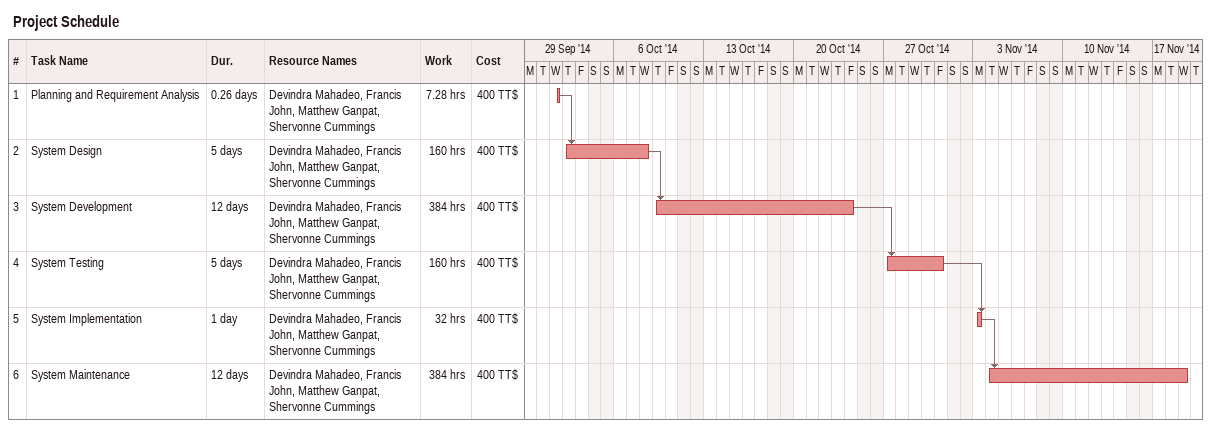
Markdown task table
Project Schedule

| ID | Task | Duration | Start | Finish | Predecessors | Resources | Work (h) | Cost (TT$) |
|---|---|---|---|---|---|---|---|---|
| 1 | Planning and Requirement Analysis | 0.26d | 2014-10-01 | 2014-10-01 |  | Devindra Mahadeo, Francis John, Matthew Ganpat, Shervonne Cummings | 7.28 | 400 |
| 2 | System Design | 5d | 2014-10-02 | 2014-10-08 | 1 | Devindra Mahadeo, Francis John, Matthew Ganpat, Shervonne Cummings | 160 | 400 |
| 3 | System Development | 12d | 2014-10-09 | 2014-10-24 | 2 | Devindra Mahadeo, Francis John, Matthew Ganpat, Shervonne Cummings | 384 | 400 |
| 4 | System Testing | 5d | 2014-10-27 | 2014-10-31 | 3 | Devindra Mahadeo, Francis John, Matthew Ganpat, Shervonne Cummings | 160 | 400 |
| 5 | System Implementation | 1d | 2014-11-03 | 2014-11-03 | 4 | Devindra Mahadeo, Francis John, Matthew Ganpat, Shervonne Cummings | 32 | 400 |
| 6 | System Maintenance | 12d | 2014-11-04 | 2014-11-19 | 5 | Devindra Mahadeo, Francis John, Matthew Ganpat, Shervonne Cummings | 384 | 400 |
